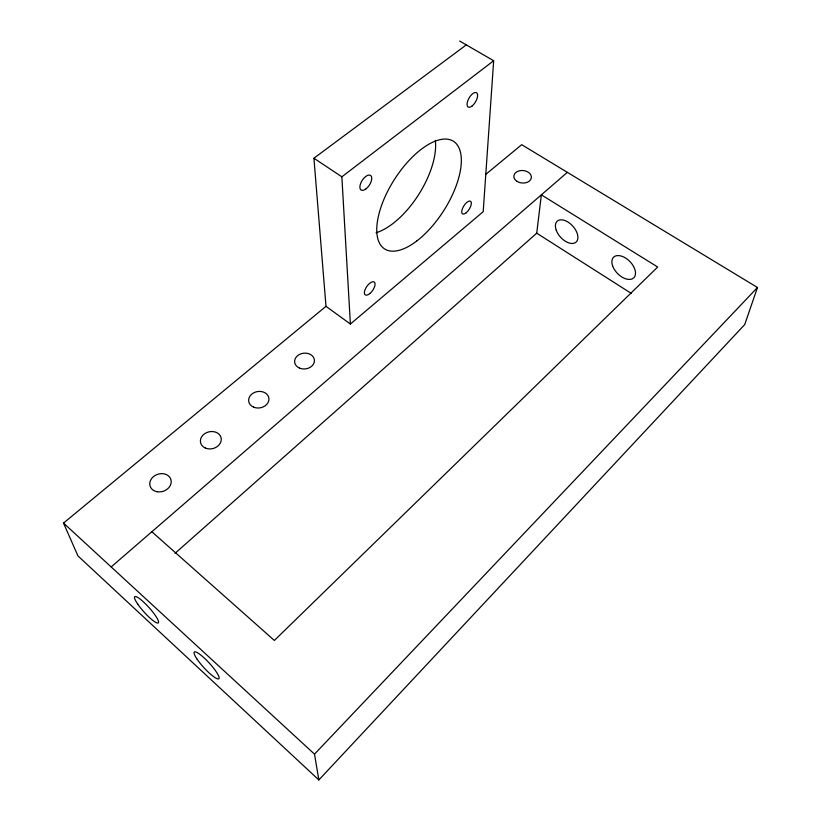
<?xml version="1.0" encoding="UTF-8"?>
<svg xmlns="http://www.w3.org/2000/svg" width="821" height="821" viewBox="0 0 821 821"><rect width="100%" height="100%" fill="white"/><g stroke="black" fill="none" stroke-linecap="round" stroke-linejoin="round"><path stroke-width="1.23" d="M459.657 41.05L493.667 60.744L483.2 211.685L350.393 324.028L325.988 306.325L313.93 158.227L466.297 44.888M175.068 553.303L536.729 233.185L541.357 194.834L657.693 267.03L274.358 640.452L151.844 531.751M485.57 174.524L521.694 144.691L757.475 287.494L744.719 324.572L318.846 779.95L77.954 555.93L63.525 523.08L325.988 306.325M318.846 779.95L314.505 754.15L757.475 287.494M111.163 566.942L567.362 172.348M350.393 324.028L341.854 176.813L493.667 60.744M536.729 233.185L631.441 293.497M313.93 158.227L341.854 176.813M63.525 523.08L314.505 754.15M435.335 140.432A63.207 30.274 -57.6 0 1 418.382 195.039A63.207 30.274 -57.6 0 1 376.069 232.754M369.881 293.508A7.851 3.541 -54.9 0 0 374.294 282.075A7.851 3.541 -54.9 0 0 365.006 289.782A7.851 3.541 -54.9 0 0 369.881 293.508M137.743 604.133A17.621 3.346 48 0 0 158.053 623.036A17.621 3.346 48 0 0 143.767 602.193A17.621 3.346 48 0 0 137.743 604.133M466.225 212.731A7.481 3.161 -57.5 0 0 470.854 201.514A7.481 3.161 -57.5 0 0 462.51 208.442A7.481 3.161 -57.5 0 0 466.225 212.731M366.002 188.871A8.692 4.3 -57.2 0 0 370.856 175.673A8.692 4.3 -57.2 0 0 360.583 183.586A8.692 4.3 -57.2 0 0 366.002 188.871M157.109 491.728A10.909 8.928 -18.2 0 0 171.004 479.875A10.909 8.928 -18.2 0 0 153.373 476.693A10.909 8.928 -18.2 0 0 157.109 491.728M517.138 181.431A8.774 6.25 4.9 0 0 531.279 178.075A8.774 6.25 4.9 0 0 519.416 170.799A8.774 6.25 4.9 0 0 517.138 181.431M253.586 407.134A10.211 8.251 -9.7 0 0 268.949 399.222A10.211 8.251 -9.7 0 0 253.822 392.766A10.211 8.251 -9.7 0 0 253.586 407.134M556.248 230.229A14.09 8.251 48 0 0 575.552 242.544A14.09 8.251 48 0 0 568.183 222.183A14.09 8.251 48 0 0 556.248 230.229M196.958 658.996A18.144 3.53 47.4 0 0 218.396 678.946A18.144 3.53 47.4 0 0 204.47 658.226A18.144 3.53 47.4 0 0 196.958 658.996M416.606 241.117A63.884 29.176 -57.4 0 0 456.825 144.342A63.884 29.176 -57.4 0 0 383.715 199.852A63.884 29.176 -57.4 0 0 416.606 241.117M612.579 265.747A14.429 8.61 45.6 0 0 632.734 278.606A14.429 8.61 45.6 0 0 625.776 258.163A14.429 8.61 45.6 0 0 612.579 265.747M471.962 106.125A8.313 3.777 -60 0 0 477.083 93.266A8.313 3.777 -60 0 0 467.949 100.295A8.313 3.777 -60 0 0 471.962 106.125M299.644 368.147A9.934 7.912 -6.2 0 0 314.433 360.604A9.934 7.912 -6.2 0 0 299.501 354.415A9.934 7.912 -6.2 0 0 299.644 368.147M205.291 448.02A10.54 8.59 -13.8 0 0 221.26 439.717A10.54 8.59 -13.8 0 0 205.938 432.954A10.54 8.59 -13.8 0 0 205.291 448.02"/></g></svg>
